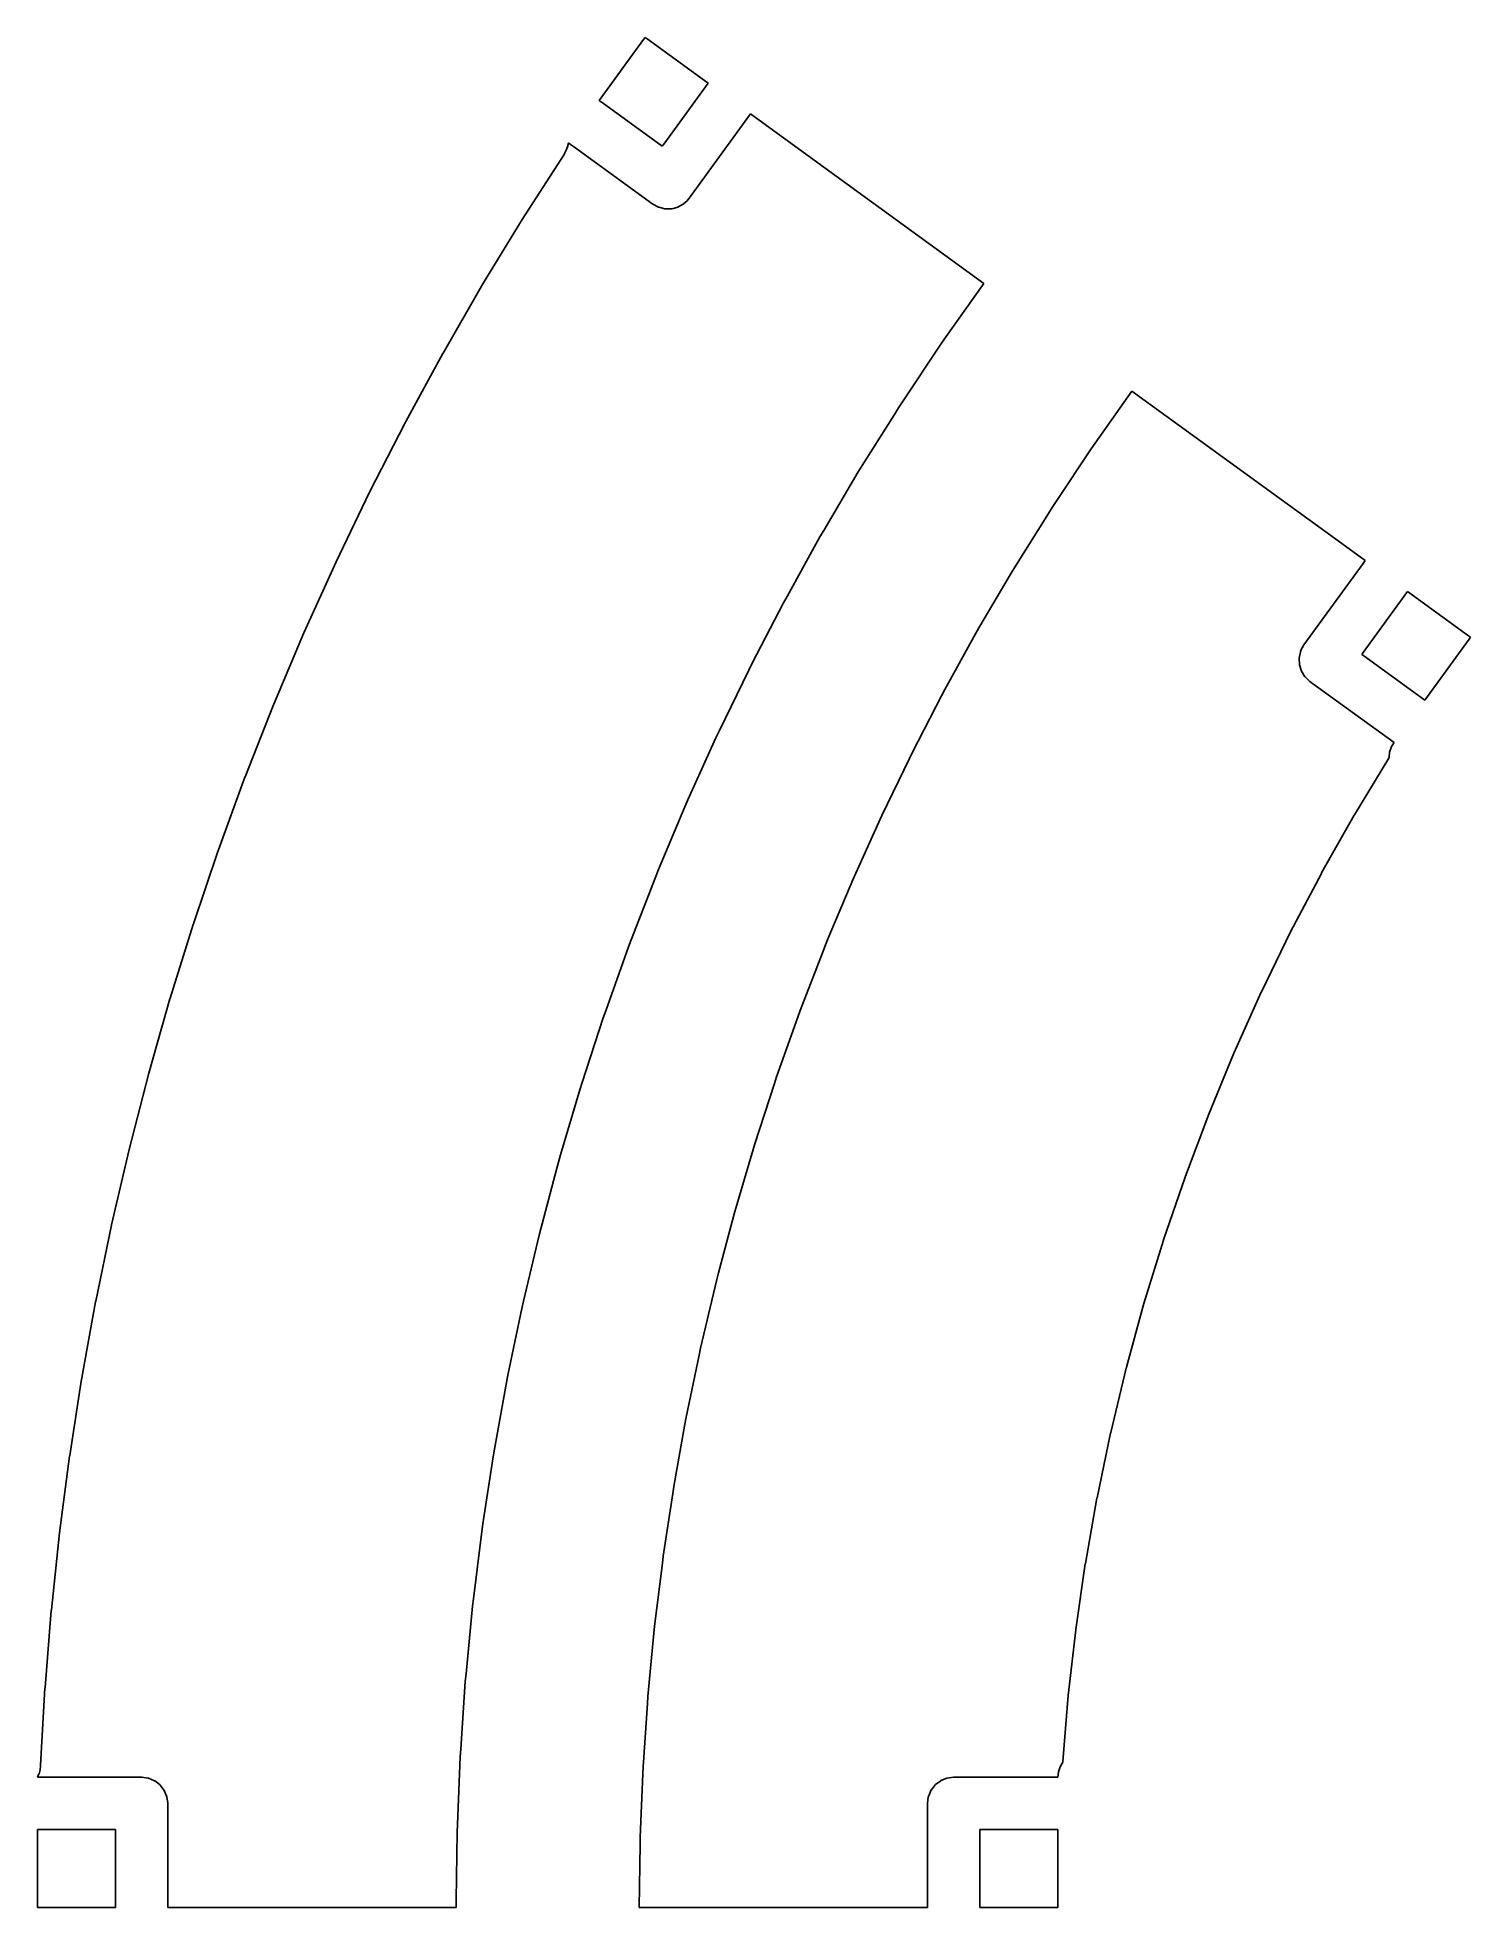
# Model space of a CAD drawing. Header units: millimetres. Extents: x 0 to 274, y 0 to 357.
import ezdxf

# ---------------------------------------------------------------- set-up
doc = ezdxf.new("R2010")
doc.units = ezdxf.units.MM
doc.layers.add('Mesh_cs', color=7, linetype='CONTINUOUS')

msp = doc.modelspace()

# ---------------------------------------------------------------- linework, layer by layer
at = {"layer": 'Mesh_cs'}
for p, q in [((115.829, 356.981, 11.9), (116.121, 357.383, 11.9)), ((116.121, 357.383, 11.9), (116.523, 357.091, 11.9)), ((107.363, 345.329, 11.9), (115.829, 356.981, 11.9)), ((116.523, 357.091, 11.9), (128.175, 348.625, 11.9)), ((128.175, 348.625, 11.9), (119.709, 336.973, 11.9)), ((107.506, 345.225, 11.9), (107.363, 345.329, 11.9)), ((107.907, 344.933, 11.9), (107.506, 345.225, 11.9)), ((119.417, 336.571, 11.9), (107.907, 344.933, 11.9)), ((124.958, 327.185, 11.9), (136.265, 342.747, 11.9)), ((136.265, 342.747, 11.9), (140.723, 339.509, 11.9)), ((101.076, 335.814, 11.9), (101.323, 336.477, 11.9)), ((101.323, 336.477, 11.9), (101.467, 337.165, 11.9)), ((101.467, 337.165, 11.9), (101.485, 337.239, 11.9)), ((101.485, 337.239, 11.9), (101.884, 336.949, 11.9)), ((101.884, 336.949, 11.9), (102.421, 336.559, 11.9)), ((102.421, 336.559, 11.9), (117.584, 325.542, 11.9)), ((119.709, 336.973, 11.9), (119.417, 336.571, 11.9)), ((140.723, 339.509, 11.9), (180.842, 310.36, 11.9)), ((92.6378, 322.597, 11.9), (100.632, 335.027, 11.9)), ((100.632, 335.027, 11.9), (100.699, 335.132, 11.9)), ((100.699, 335.132, 11.9), (100.733, 335.199, 11.9)), ((100.733, 335.199, 11.9), (101.076, 335.814, 11.9)), ((117.584, 325.542, 11.9), (117.598, 325.533, 11.9)), ((117.598, 325.533, 11.9), (118.677, 324.942, 11.9)), ((122.455, 324.975, 11.9), (123.523, 325.591, 11.9)), ((123.523, 325.591, 11.9), (123.559, 325.614, 11.9)), ((123.559, 325.614, 11.9), (124.087, 326.081, 11.9)), ((124.087, 326.081, 11.9), (124.114, 326.11, 11.9)), ((124.114, 326.11, 11.9), (124.568, 326.648, 11.9)), ((124.568, 326.648, 11.9), (124.958, 327.185, 11.9)), ((84.9506, 309.975, 11.9), (92.6378, 322.597, 11.9)), ((118.677, 324.942, 11.9), (118.692, 324.935, 11.9)), ((118.692, 324.935, 11.9), (118.724, 324.924, 11.9)), ((118.724, 324.924, 11.9), (119.92, 324.624, 11.9)), ((119.92, 324.624, 11.9), (119.955, 324.62, 11.9)), ((119.955, 324.62, 11.9), (121.19, 324.633, 11.9)), ((121.19, 324.633, 11.9), (121.226, 324.637, 11.9)), ((121.226, 324.637, 11.9), (122.417, 324.962, 11.9)), ((122.417, 324.962, 11.9), (122.455, 324.975, 11.9)), ((77.5105, 297.062, 11.9), (84.886, 309.869, 11.9)), ((84.886, 309.869, 11.9), (84.9506, 309.975, 11.9)), ((180.842, 310.36, 11.9), (173.356, 299.755, 11.9)), ((70.3891, 283.97, 11.9), (77.4485, 296.954, 11.9)), ((77.4485, 296.954, 11.9), (77.5105, 297.062, 11.9)), ((172.524, 298.576, 11.9), (165.33, 287.77, 11.9)), ((173.356, 299.755, 11.9), (172.524, 298.576, 11.9)), ((208.381, 288.688, 11.9), (209.158, 289.788, 11.9)), ((209.158, 289.788, 11.9), (249.277, 260.64, 11.9)), ((164.531, 286.57, 11.9), (163.765, 285.348, 11.9)), ((165.33, 287.77, 11.9), (164.531, 286.57, 11.9)), ((201.391, 278.785, 11.9), (208.381, 288.688, 11.9)), ((63.5341, 270.597, 11.9), (70.2731, 283.75, 11.9)), ((70.2731, 283.75, 11.9), (70.3298, 283.861, 11.9)), ((70.3298, 283.861, 11.9), (70.3891, 283.97, 11.9)), ((163.765, 285.348, 11.9), (156.869, 274.349, 11.9)), ((194.674, 268.695, 11.9), (201.391, 278.785, 11.9)), ((156.869, 274.349, 11.9), (150.276, 263.166, 11.9)), ((57.0655, 257.171, 11.9), (63.4802, 270.486, 11.9)), ((63.4802, 270.486, 11.9), (63.5341, 270.597, 11.9)), ((193.928, 267.574, 11.9), (194.674, 268.695, 11.9)), ((186.774, 256.164, 11.9), (193.212, 266.433, 11.9)), ((193.212, 266.433, 11.9), (193.928, 267.574, 11.9)), ((149.544, 261.924, 11.9), (143.259, 250.565, 11.9)), ((150.276, 263.166, 11.9), (149.544, 261.924, 11.9)), ((249.277, 260.64, 11.9), (253.735, 257.401, 11.9)), ((253.735, 257.401, 11.9), (253.345, 256.864, 11.9)), ((50.9791, 243.704, 11.9), (57.0655, 257.171, 11.9)), ((179.934, 244.562, 11.9), (186.09, 255.003, 11.9)), ((186.09, 255.003, 11.9), (186.774, 256.164, 11.9)), ((253.345, 256.864, 11.9), (242.038, 241.301, 11.9)), ((143.259, 250.565, 11.9), (142.56, 249.303, 11.9)), ((253.359, 239.871, 11.9), (261.825, 251.523, 11.9)), ((261.825, 251.523, 11.9), (273.477, 243.057, 11.9)), ((142.56, 249.303, 11.9), (136.588, 237.777, 11.9)), ((45.1734, 229.978, 11.9), (50.9279, 243.591, 11.9)), ((50.9279, 243.591, 11.9), (50.9791, 243.704, 11.9)), ((173.413, 232.778, 11.9), (179.282, 243.383, 11.9)), ((179.282, 243.383, 11.9), (179.934, 244.562, 11.9)), ((273.477, 243.057, 11.9), (273.879, 242.765, 11.9)), ((241.355, 239.981, 11.9), (241.1, 238.774, 11.9)), ((241.366, 240.022, 11.9), (241.355, 239.981, 11.9)), ((241.647, 240.669, 11.9), (241.366, 240.022, 11.9)), ((241.667, 240.704, 11.9), (241.647, 240.669, 11.9)), ((242.038, 241.301, 11.9), (241.667, 240.704, 11.9)), ((253.067, 239.469, 11.9), (253.359, 239.871, 11.9)), ((253.469, 239.177, 11.9), (253.067, 239.469, 11.9)), ((273.587, 242.363, 11.9), (265.121, 230.711, 11.9)), ((273.879, 242.765, 11.9), (273.587, 242.363, 11.9)), ((135.924, 236.496, 11.9), (130.269, 224.811, 11.9)), ((136.588, 237.777, 11.9), (135.924, 236.496, 11.9)), ((241.1, 238.774, 11.9), (241.099, 238.734, 11.9)), ((241.099, 238.734, 11.9), (241.158, 237.501, 11.9)), ((241.158, 237.501, 11.9), (241.166, 237.466, 11.9)), ((241.166, 237.466, 11.9), (241.535, 236.288, 11.9)), ((241.535, 236.288, 11.9), (241.549, 236.255, 11.9)), ((241.549, 236.255, 11.9), (242.204, 235.21, 11.9)), ((265.121, 230.711, 11.9), (253.469, 239.177, 11.9)), ((172.794, 231.582, 11.9), (173.413, 232.778, 11.9)), ((242.204, 235.21, 11.9), (242.224, 235.183, 11.9)), ((242.224, 235.183, 11.9), (242.236, 235.171, 11.9)), ((242.236, 235.171, 11.9), (243.131, 234.328, 11.9)), ((243.131, 234.328, 11.9), (243.144, 234.317, 11.9)), ((243.144, 234.317, 11.9), (243.681, 233.928, 11.9)), ((243.681, 233.928, 11.9), (259.243, 222.621, 11.9)), ((39.7059, 216.114, 11.9), (45.125, 229.864, 11.9)), ((45.125, 229.864, 11.9), (45.1734, 229.978, 11.9)), ((167.217, 220.82, 11.9), (172.794, 231.582, 11.9)), ((129.641, 223.513, 11.9), (124.306, 211.677, 11.9)), ((130.269, 224.811, 11.9), (129.641, 223.513, 11.9)), ((258.701, 221.66, 11.9), (258.41, 220.774, 11.9)), ((258.725, 221.725, 11.9), (258.701, 221.66, 11.9)), ((259.209, 222.561, 11.9), (258.725, 221.725, 11.9)), ((259.243, 222.621, 11.9), (259.209, 222.561, 11.9)), ((161.35, 208.697, 11.9), (166.63, 219.607, 11.9)), ((166.63, 219.607, 11.9), (167.217, 220.82, 11.9)), ((258.233, 219.62, 11.9), (251.679, 208.821, 11.9)), ((258.288, 219.711, 11.9), (258.233, 219.62, 11.9)), ((258.291, 219.732, 11.9), (258.288, 219.711, 11.9)), ((258.305, 219.813, 11.9), (258.291, 219.732, 11.9)), ((258.308, 219.848, 11.9), (258.305, 219.813, 11.9)), ((258.41, 220.774, 11.9), (258.308, 219.848, 11.9)), ((34.5798, 202.12, 11.9), (39.6604, 215.999, 11.9)), ((39.6604, 215.999, 11.9), (39.7059, 216.114, 11.9)), ((124.306, 211.677, 11.9), (123.714, 210.362, 11.9)), ((123.714, 210.362, 11.9), (118.705, 198.386, 11.9)), ((156.37, 197.646, 11.9), (161.35, 208.697, 11.9)), ((251.627, 208.728, 11.9), (245.408, 197.732, 11.9)), ((251.679, 208.821, 11.9), (251.627, 208.728, 11.9)), ((29.7983, 188.005, 11.9), (34.5371, 202.004, 11.9)), ((34.5371, 202.004, 11.9), (34.5798, 202.12, 11.9)), ((118.149, 197.055, 11.9), (113.469, 184.947, 11.9)), ((118.705, 198.386, 11.9), (118.149, 197.055, 11.9)), ((155.816, 196.418, 11.9), (156.37, 197.646, 11.9)), ((245.359, 197.638, 11.9), (239.483, 186.455, 11.9)), ((245.408, 197.732, 11.9), (245.359, 197.638, 11.9)), ((151.139, 185.236, 11.9), (155.816, 196.418, 11.9)), ((25.3641, 173.777, 11.9), (29.7585, 187.887, 11.9)), ((29.7585, 187.887, 11.9), (29.7983, 188.005, 11.9)), ((239.483, 186.455, 11.9), (233.954, 175.096, 11.9)), ((112.949, 183.601, 11.9), (108.601, 171.369, 11.9)), ((113.469, 184.947, 11.9), (112.949, 183.601, 11.9)), ((145.765, 171.431, 11.9), (150.134, 182.737, 11.9)), ((150.134, 182.737, 11.9), (150.62, 183.993, 11.9)), ((150.62, 183.993, 11.9), (151.139, 185.236, 11.9)), ((21.28, 159.444, 11.9), (25.3272, 173.658, 11.9)), ((25.3272, 173.658, 11.9), (25.3641, 173.777, 11.9)), ((233.864, 174.904, 11.9), (228.688, 163.38, 11.9)), ((233.908, 175, 11.9), (233.864, 174.904, 11.9)), ((233.954, 175.096, 11.9), (233.908, 175, 11.9)), ((108.118, 170.01, 11.9), (104.107, 157.664, 11.9)), ((108.601, 171.369, 11.9), (108.118, 170.01, 11.9)), ((141.255, 158.741, 11.9), (145.314, 170.162, 11.9)), ((145.314, 170.162, 11.9), (145.765, 171.431, 11.9)), ((228.648, 163.281, 11.9), (223.83, 151.603, 11.9)), ((228.688, 163.38, 11.9), (228.648, 163.281, 11.9)), ((17.5173, 144.896, 11.9), (21.2149, 159.205, 11.9)), ((21.2149, 159.205, 11.9), (21.246, 159.325, 11.9)), ((21.246, 159.325, 11.9), (21.28, 159.444, 11.9)), ((104.107, 157.664, 11.9), (103.661, 156.292, 11.9)), ((137.093, 145.932, 11.9), (140.838, 157.46, 11.9)), ((140.838, 157.46, 11.9), (141.255, 158.741, 11.9)), ((103.661, 156.292, 11.9), (99.9884, 143.841, 11.9)), ((223.83, 151.603, 11.9), (219.375, 139.782, 11.9)), ((14.1715, 130.501, 11.9), (17.5173, 144.896, 11.9)), ((99.9884, 143.841, 11.9), (99.5803, 142.457, 11.9)), ((133.663, 134.306, 11.9), (137.093, 145.932, 11.9)), ((99.2101, 141.063, 11.9), (95.8788, 128.516, 11.9)), ((99.5803, 142.457, 11.9), (99.2101, 141.063, 11.9)), ((219.303, 139.582, 11.9), (215.214, 127.629, 11.9)), ((219.337, 139.683, 11.9), (219.303, 139.582, 11.9)), ((219.375, 139.782, 11.9), (219.337, 139.683, 11.9)), ((130.172, 121.299, 11.9), (133.282, 133.014, 11.9)), ((133.282, 133.014, 11.9), (133.663, 134.306, 11.9)), ((11.1515, 115.907, 11.9), (14.1434, 130.38, 11.9)), ((14.1434, 130.38, 11.9), (14.1715, 130.501, 11.9)), ((95.8788, 128.516, 11.9), (92.8914, 115.883, 11.9)), ((215.183, 127.528, 11.9), (211.465, 115.454, 11.9)), ((215.214, 127.629, 11.9), (215.183, 127.528, 11.9)), ((126.727, 106.891, 11.9), (129.516, 118.687, 11.9)), ((129.516, 118.687, 11.9), (129.826, 119.997, 11.9)), ((129.826, 119.997, 11.9), (130.172, 121.299, 11.9)), ((8.48997, 101.243, 11.9), (11.1263, 115.785, 11.9)), ((11.1263, 115.785, 11.9), (11.1515, 115.907, 11.9)), ((92.5595, 114.479, 11.9), (89.9183, 101.769, 11.9)), ((92.8914, 115.883, 11.9), (92.5595, 114.479, 11.9)), ((211.465, 115.454, 11.9), (208.121, 103.272, 11.9)), ((123.987, 93.7047, 11.9), (126.453, 105.572, 11.9)), ((126.453, 105.572, 11.9), (126.727, 106.891, 11.9)), ((6.16952, 86.3961, 11.9), (8.44866, 100.998, 11.9)), ((8.44866, 100.998, 11.9), (8.46782, 101.121, 11.9)), ((8.46782, 101.121, 11.9), (8.48997, 101.243, 11.9)), ((89.6248, 100.357, 11.9), (87.3318, 87.5795, 11.9)), ((89.9183, 101.769, 11.9), (89.6248, 100.357, 11.9)), ((208.068, 103.066, 11.9), (205.102, 90.7867, 11.9)), ((208.093, 103.17, 11.9), (208.068, 103.066, 11.9)), ((208.121, 103.272, 11.9), (208.093, 103.17, 11.9)), ((123.749, 92.3791, 11.9), (123.987, 93.7047, 11.9)), ((121.608, 80.4486, 11.9), (123.749, 92.3791, 11.9)), ((205.08, 90.6828, 11.9), (202.493, 78.3175, 11.9)), ((205.102, 90.7867, 11.9), (205.08, 90.6828, 11.9)), ((4.23281, 71.6193, 11.9), (6.15338, 86.2729, 11.9)), ((6.15338, 86.2729, 11.9), (6.16952, 86.3961, 11.9)), ((87.077, 86.1598, 11.9), (85.1339, 73.3244, 11.9)), ((87.3318, 87.5795, 11.9), (87.077, 86.1598, 11.9)), ((119.592, 67.1324, 11.9), (121.406, 79.117, 11.9)), ((121.406, 79.117, 11.9), (121.608, 80.4486, 11.9)), ((202.475, 78.2129, 11.9), (200.271, 65.7737, 11.9)), ((202.493, 78.3175, 11.9), (202.475, 78.2129, 11.9)), ((2.67197, 56.923, 11.9), (4.23281, 71.6193, 11.9)), ((84.918, 71.8983, 11.9), (83.3261, 59.0146, 11.9)), ((85.1339, 73.3244, 11.9), (84.918, 71.8983, 11.9)), ((117.941, 53.7662, 11.9), (119.427, 65.7958, 11.9)), ((119.427, 65.7958, 11.9), (119.592, 67.1324, 11.9)), ((200.256, 65.6687, 11.9), (198.436, 53.1674, 11.9)), ((200.271, 65.7737, 11.9), (200.256, 65.6687, 11.9)), ((83.1493, 57.5831, 11.9), (81.9099, 44.6608, 11.9)), ((83.3261, 59.0146, 11.9), (83.1493, 57.5831, 11.9)), ((1.45868, 42.0694, 11.9), (2.65885, 56.7995, 11.9)), ((2.65885, 56.7995, 11.9), (2.67197, 56.923, 11.9)), ((117.812, 52.4255, 11.9), (117.941, 53.7662, 11.9)), ((116.655, 40.3598, 11.9), (117.812, 52.4255, 11.9)), ((198.424, 53.0619, 11.9), (196.992, 40.5105, 11.9)), ((198.436, 53.1674, 11.9), (198.424, 53.0619, 11.9)), ((81.7722, 43.225, 11.9), (80.8863, 30.2736, 11.9)), ((81.9099, 44.6608, 11.9), (81.7722, 43.225, 11.9)), ((0.60979, 27.1905, 11.9), (1.44859, 41.9456, 11.9)), ((1.44859, 41.9456, 11.9), (1.45868, 42.0694, 11.9)), ((116.563, 39.0161, 11.9), (116.655, 40.3598, 11.9)), ((196.992, 40.5105, 11.9), (195.946, 27.9209, 11.9)), ((115.736, 26.9233, 11.9), (116.563, 39.0161, 11.9)), ((80.7879, 28.8346, 11.9), (80.2561, 15.8639, 11.9)), ((80.8863, 30.2736, 11.9), (80.7879, 28.8346, 11.9)), ((0, 24.9, 11.9), (0.29944, 25.5659, 11.9)), ((0.29944, 25.5659, 11.9), (0.30976, 25.5889, 11.9)), ((0.30976, 25.5889, 11.9), (0.51222, 26.3166, 11.9)), ((0.51222, 26.3166, 11.9), (0.60275, 27.0665, 11.9)), ((0.60275, 27.0665, 11.9), (0.60979, 27.1905, 11.9)), ((115.184, 13.4667, 11.9), (115.681, 25.5776, 11.9)), ((115.681, 25.5776, 11.9), (115.736, 26.9233, 11.9)), ((195.104, 25.8956, 11.9), (195, 24.9, 11.9)), ((195.107, 25.93, 11.9), (195.104, 25.8956, 11.9)), ((195.422, 26.9075, 11.9), (195.107, 25.93, 11.9)), ((195.424, 26.9157, 11.9), (195.422, 26.9075, 11.9)), ((195.429, 26.9232, 11.9), (195.424, 26.9157, 11.9)), ((195.938, 27.8151, 11.9), (195.429, 26.9232, 11.9)), ((195.946, 27.9209, 11.9), (195.938, 27.8151, 11.9)), ((0.49307, 24.9, 11.9), (0, 24.9, 11.9)), ((1.15641, 24.9, 11.9), (0.49307, 24.9, 11.9)), ((19.9, 24.9, 11.9), (1.15641, 24.9, 11.9)), ((19.9431, 24.8943, 11.9), (19.9, 24.9, 11.9)), ((21.1941, 24.7296, 11.9), (19.9431, 24.8943, 11.9)), ((21.2343, 24.713, 11.9), (21.1941, 24.7296, 11.9)), ((22.4, 24.2301, 11.9), (21.2343, 24.713, 11.9)), ((22.4345, 24.2036, 11.9), (22.4, 24.2301, 11.9)), ((23.4355, 23.4355, 11.9), (22.4345, 24.2036, 11.9)), ((23.462, 23.401, 11.9), (23.4355, 23.4355, 11.9)), ((24.2301, 22.4, 11.9), (23.462, 23.401, 11.9)), ((24.2468, 22.3598, 11.9), (24.2301, 22.4, 11.9)), ((24.7296, 21.1941, 11.9), (24.2468, 22.3598, 11.9)), ((170.827, 22.4958, 11.9), (170.324, 21.3695, 11.9)), ((170.85, 22.5283, 11.9), (170.827, 22.4958, 11.9)), ((171.622, 23.4917, 11.9), (170.85, 22.5283, 11.9)), ((171.649, 23.5157, 11.9), (171.622, 23.4917, 11.9)), ((172.64, 24.252, 11.9), (171.649, 23.5157, 11.9)), ((172.671, 24.2693, 11.9), (172.64, 24.252, 11.9)), ((173.815, 24.7301, 11.9), (172.671, 24.2693, 11.9)), ((173.847, 24.7403, 11.9), (173.815, 24.7301, 11.9)), ((173.864, 24.7428, 11.9), (173.847, 24.7403, 11.9)), ((175.084, 24.8992, 11.9), (173.864, 24.7428, 11.9)), ((175.1, 24.9, 11.9), (175.084, 24.8992, 11.9)), ((175.763, 24.9, 11.9), (175.1, 24.9, 11.9)), ((195, 24.9, 11.9), (175.763, 24.9, 11.9)), ((24.8943, 19.9431, 11.9), (24.7296, 21.1941, 11.9)), ((24.9, 19.9, 11.9), (24.8943, 19.9431, 11.9)), ((24.9, 19.2367, 11.9), (24.9, 19.9, 11.9)), ((24.9, 0, 11.9), (24.9, 19.2367, 11.9)), ((170.151, 20.6018, 11.9), (170.1, 19.9, 11.9)), ((170.1, 19.9, 11.9), (170.1, 0.66334, 11.9)), ((170.156, 20.6413, 11.9), (170.151, 20.6018, 11.9)), ((170.309, 21.3297, 11.9), (170.156, 20.6413, 11.9)), ((170.324, 21.3695, 11.9), (170.309, 21.3297, 11.9)), ((0, 0.49667, 11.9), (0, 14.9, 11.9)), ((0, 14.9, 11.9), (0.17651, 14.9, 11.9)), ((0.17651, 14.9, 11.9), (0.67318, 14.9, 11.9)), ((0.67318, 14.9, 11.9), (14.9, 14.9, 11.9)), ((14.9, 14.9, 11.9), (14.9, 14.4033, 11.9)), ((14.9, 14.4033, 11.9), (14.9, 0, 11.9)), ((80.197, 14.4227, 11.9), (80.0197, 1.44227, 11.9)), ((80.2561, 15.8639, 11.9), (80.197, 14.4227, 11.9)), ((180.1, 14.4033, 11.9), (180.1, 14.9, 11.9)), ((180.1, 14.9, 11.9), (180.597, 14.9, 11.9)), ((180.1, 0, 11.9), (180.1, 14.4033, 11.9)), ((180.597, 14.9, 11.9), (195, 14.9, 11.9)), ((195, 14.9, 11.9), (195, 0.49667, 11.9)), ((115, 0, 11.9), (115.166, 12.12, 11.9)), ((115.166, 12.12, 11.9), (115.184, 13.4667, 11.9)), ((0, 0, 11.9), (0, 0.49667, 11.9)), ((0.49667, 0, 11.9), (0, 0, 11.9)), ((14.9, 0, 11.9), (0.49667, 0, 11.9)), ((80.0197, 1.44227, 11.9), (80, 0, 11.9)), ((170.1, 0.66334, 11.9), (170.1, 0, 11.9)), ((195, 0.49667, 11.9), (195, 0, 11.9)), ((30.41, 0, 11.9), (24.9, 0, 11.9)), ((80, 0, 11.9), (30.41, 0, 11.9)), ((164.59, 0, 11.9), (115, 0, 11.9)), ((170.1, 0, 11.9), (164.59, 0, 11.9)), ((194.503, 0, 11.9), (180.1, 0, 11.9)), ((195, 0, 11.9), (194.503, 0, 11.9))]:
    msp.add_line(p, q, dxfattribs=at)

doc.saveas('drawing.dxf')
